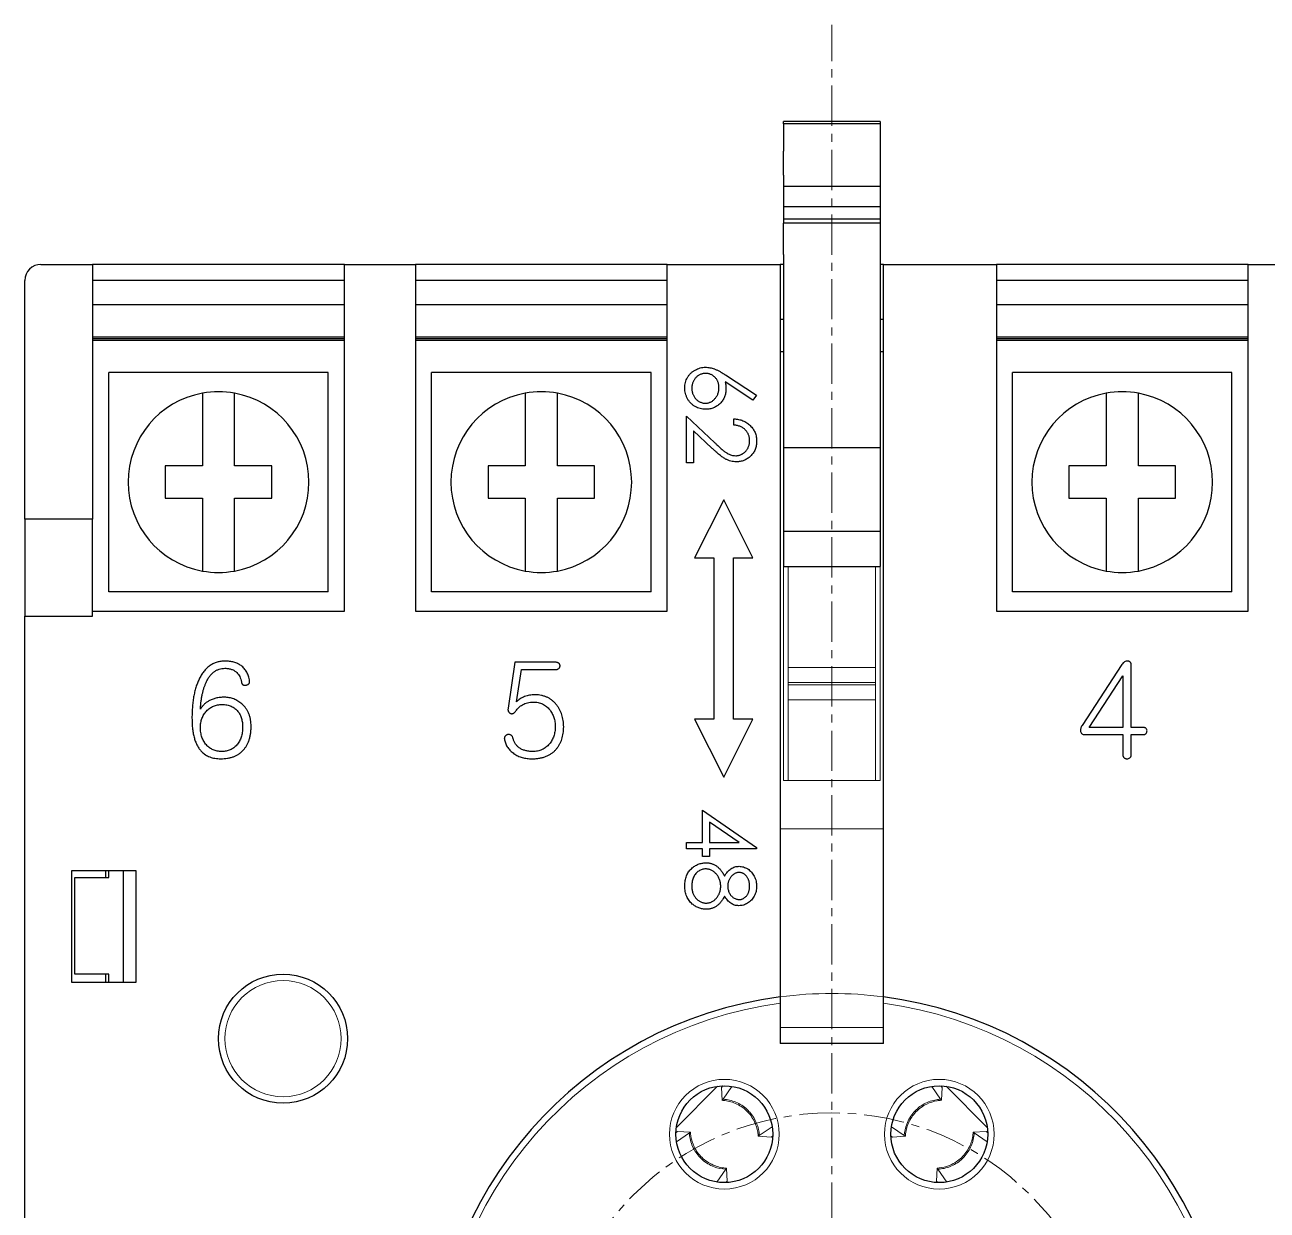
# Model space of a CAD drawing. Header units: millimetres. Extents: x 23 to 337, y 22 to 239.
# Drawn here: x 134.69 to 173.18, y 109.16 to 145.9 of the extents above; entities that cross this region are included whole.
import ezdxf

# ---------------------------------------------------------------- set-up
doc = ezdxf.new("R2010")
doc.units = ezdxf.units.MM
doc.linetypes.add('CENTER', pattern=[2, 1.25, -0.25, 0.25, -0.25])
for name, color, linetype, lineweight in [('Z_OM_CENTER', 4, 'CENTER', 13), ('Z_OM_OUTLINE', 7, 'Continuous', 30), ('Z_OM_THIN_LINE', 2, 'Continuous', 13)]:
    doc.layers.add(name, color=color, linetype=linetype, lineweight=lineweight)

msp = doc.modelspace()

# ---------------------------------------------------------------- linework, layer by layer
at = {"layer": 'Z_OM_CENTER'}
msp.add_line((159.688, 60.769), (159.688, 145.897), dxfattribs=at)
msp.add_circle((159.688, 103.473), 8.7, dxfattribs=at)
at = {"layer": 'Z_OM_OUTLINE'}
for p, q in [((161.188, 142.897), (158.188, 142.897)), ((158.188, 142.827), (158.188, 142.897)), ((161.188, 142.827), (158.188, 142.827)), ((158.188, 142.827), (158.188, 141.982)), ((161.188, 142.897), (161.188, 142.827)), ((161.188, 142.827), (161.188, 141.982)), ((158.188, 141.238), (158.188, 141.982)), ((161.188, 141.982), (161.188, 141.238)), ((158.188, 141.238), (158.188, 140.887)), ((161.188, 140.887), (158.188, 140.887)), ((158.188, 140.887), (158.188, 140.261)), ((161.188, 141.238), (161.188, 140.887)), ((161.188, 140.887), (161.188, 140.261)), ((161.188, 140.261), (158.188, 140.261)), ((158.188, 140.261), (158.188, 139.873)), ((161.188, 140.261), (161.188, 139.873)), ((161.188, 139.873), (158.188, 139.873)), ((158.188, 139.873), (158.188, 139.748)), ((161.188, 139.748), (158.188, 139.748)), ((158.188, 138.783), (158.188, 139.748)), ((161.188, 139.873), (161.188, 139.748)), ((161.188, 139.748), (161.188, 138.783)), ((158.188, 138.783), (158.188, 132.783)), ((161.188, 138.783), (161.188, 132.783)), ((135.188, 138.473), (136.788, 138.473)), ((136.788, 138.473), (136.788, 137.473)), ((144.588, 138.473), (136.788, 138.473)), ((144.588, 137.473), (144.588, 138.473)), ((144.588, 138.473), (146.788, 138.473)), ((146.788, 138.473), (146.788, 137.473)), ((154.588, 138.473), (146.788, 138.473)), ((154.588, 137.473), (154.588, 138.473)), ((154.588, 138.473), (158.088, 138.473)), ((158.088, 138.473), (158.088, 137.473)), ((158.188, 138.473), (158.088, 138.473)), ((161.288, 138.473), (161.188, 138.473)), ((161.288, 138.473), (164.788, 138.473)), ((161.288, 137.473), (161.288, 138.473)), ((164.788, 138.473), (164.788, 137.473)), ((172.588, 138.473), (164.788, 138.473)), ((172.588, 137.473), (172.588, 138.473)), ((172.588, 138.473), (174.788, 138.473)), ((134.688, 137.473), (134.688, 137.973)), ((144.588, 137.973), (136.788, 137.973)), ((154.588, 137.973), (146.788, 137.973)), ((172.588, 137.973), (164.788, 137.973)), ((134.688, 130.573), (134.688, 137.473)), ((136.788, 137.473), (136.788, 130.573)), ((144.588, 127.723), (144.588, 137.473)), ((146.788, 137.473), (146.788, 127.723)), ((154.588, 127.723), (154.588, 137.473)), ((158.088, 137.473), (158.088, 115.769)), ((161.288, 115.769), (161.288, 137.473)), ((164.788, 137.473), (164.788, 127.723)), ((172.588, 127.723), (172.588, 137.473)), ((144.588, 137.223), (136.788, 137.223)), ((154.588, 137.223), (146.788, 137.223)), ((172.588, 137.223), (164.788, 137.223)), ((158.088, 136.773), (158.188, 136.773)), ((161.188, 136.773), (161.288, 136.773)), ((136.788, 136.223), (144.588, 136.223)), ((136.788, 136.173), (144.588, 136.173)), ((136.788, 136.122), (144.588, 136.122)), ((146.788, 136.223), (154.588, 136.223)), ((146.788, 136.173), (154.588, 136.173)), ((146.788, 136.121), (154.588, 136.121)), ((164.788, 136.223), (172.588, 136.223)), ((164.788, 136.173), (172.588, 136.173)), ((164.788, 136.121), (172.588, 136.121)), ((158.088, 135.773), (158.188, 135.773)), ((161.188, 135.773), (161.288, 135.773)), ((137.288, 128.323), (137.288, 135.123)), ((144.088, 135.123), (137.288, 135.123)), ((144.088, 128.323), (144.088, 135.123)), ((147.288, 128.323), (147.288, 135.123)), ((154.088, 135.123), (147.288, 135.123)), ((154.088, 128.323), (154.088, 135.123)), ((165.286, 128.323), (165.286, 135.123)), ((172.086, 135.123), (165.286, 135.123)), ((172.086, 128.323), (172.086, 135.123)), ((157.244, 134.268), (156.389, 134.828)), ((156.393, 135.046), (157.359, 134.415)), ((157.359, 134.415), (157.244, 134.268)), ((155.188, 132.325), (155.188, 133.763)), ((155.188, 133.763), (156.064, 132.942)), ((156.653, 133.492), (156.653, 133.682)), ((140.188, 133.452), (140.188, 132.223)), ((141.188, 132.223), (141.188, 133.452)), ((150.188, 133.452), (150.188, 132.223)), ((151.188, 132.223), (151.188, 133.452)), ((155.97, 132.78), (155.405, 133.31)), ((155.405, 133.31), (155.405, 132.325)), ((168.186, 133.452), (168.186, 132.223)), ((169.186, 132.223), (169.186, 133.452)), ((161.188, 132.783), (158.188, 132.783)), ((158.188, 132.783), (158.188, 130.195)), ((161.188, 132.783), (161.188, 130.195)), ((139.038, 132.223), (139.038, 131.223)), ((140.188, 132.223), (139.038, 132.223)), ((142.338, 132.223), (141.188, 132.223)), ((142.338, 131.223), (142.338, 132.223)), ((150.188, 132.223), (149.038, 132.223)), ((149.038, 132.223), (149.038, 131.223)), ((152.338, 132.223), (151.188, 132.223)), ((152.338, 131.223), (152.338, 132.223)), ((155.405, 132.325), (155.188, 132.325)), ((167.036, 132.223), (167.036, 131.223)), ((168.186, 132.223), (167.036, 132.223)), ((170.336, 132.223), (169.186, 132.223)), ((170.336, 131.223), (170.336, 132.223)), ((139.038, 131.223), (140.188, 131.223)), ((140.188, 131.223), (140.188, 129.994)), ((141.188, 131.223), (142.338, 131.223)), ((141.188, 129.994), (141.188, 131.223)), ((149.038, 131.223), (150.188, 131.223)), ((150.188, 131.223), (150.188, 129.994)), ((151.188, 131.223), (152.338, 131.223)), ((151.188, 129.994), (151.188, 131.223)), ((156.338, 131.173), (155.438, 129.373)), ((157.238, 129.373), (156.338, 131.173)), ((167.036, 131.223), (168.186, 131.223)), ((168.186, 131.223), (168.186, 129.994)), ((169.186, 131.223), (170.336, 131.223)), ((169.186, 129.994), (169.186, 131.223)), ((134.688, 130.573), (134.688, 127.573)), ((136.788, 130.573), (134.688, 130.573)), ((136.788, 127.573), (136.788, 130.573)), ((161.188, 130.195), (158.188, 130.195)), ((158.188, 130.195), (158.188, 129.112)), ((161.188, 130.195), (161.188, 129.112)), ((155.438, 129.373), (156.038, 129.373)), ((156.038, 129.373), (156.038, 124.373)), ((156.638, 129.373), (157.238, 129.373)), ((156.638, 124.373), (156.638, 129.373)), ((158.188, 129.112), (161.188, 129.112)), ((144.088, 128.323), (137.288, 128.323)), ((154.088, 128.323), (147.288, 128.323)), ((172.086, 128.323), (165.286, 128.323)), ((134.688, 127.573), (136.788, 127.573)), ((134.688, 107.973), (134.688, 127.573)), ((136.788, 127.723), (144.588, 127.723)), ((146.788, 127.723), (154.588, 127.723)), ((164.788, 127.723), (172.588, 127.723)), ((149.868, 126.139), (149.661, 124.72)), ((151.137, 126.139), (149.868, 126.139)), ((149.923, 124.916), (150.074, 125.915)), ((150.074, 125.915), (151.137, 125.915)), ((168.674, 126.069), (167.44, 124.182)), ((168.967, 124.12), (168.967, 126.042)), ((167.658, 124.12), (168.705, 125.721)), ((168.705, 125.721), (168.705, 124.12)), ((156.038, 124.373), (155.438, 124.373)), ((155.438, 124.373), (156.338, 122.573)), ((156.338, 122.573), (157.238, 124.373)), ((157.238, 124.373), (156.638, 124.373)), ((168.705, 124.12), (167.658, 124.12)), ((169.348, 124.12), (168.967, 124.12)), ((167.522, 123.896), (168.705, 123.896)), ((168.705, 123.896), (168.705, 123.267)), ((168.967, 123.896), (169.336, 123.896)), ((168.967, 123.267), (168.967, 123.896)), ((155.677, 120.548), (155.677, 121.552)), ((155.677, 121.552), (157.359, 120.396)), ((156.813, 120.548), (155.894, 121.179)), ((155.894, 121.179), (155.894, 120.548)), ((155.188, 120.548), (155.677, 120.548)), ((155.188, 120.358), (155.188, 120.548)), ((155.894, 120.548), (156.813, 120.548)), ((155.677, 120.358), (155.188, 120.358)), ((155.677, 120.114), (155.677, 120.358)), ((155.894, 120.114), (155.677, 120.114)), ((157.359, 120.358), (155.894, 120.358)), ((155.894, 120.358), (155.894, 120.114)), ((157.359, 120.396), (157.359, 120.358)), ((136.138, 119.673), (136.138, 116.223)), ((138.138, 119.673), (136.138, 119.673)), ((136.238, 116.473), (136.238, 119.473)), ((136.238, 119.473), (137.288, 119.473)), ((137.188, 119.673), (137.188, 119.473)), ((137.288, 119.473), (137.288, 119.673)), ((137.738, 119.673), (137.738, 116.223)), ((138.138, 116.223), (138.138, 119.673)), ((137.288, 116.473), (136.238, 116.473)), ((137.188, 116.473), (137.188, 116.223)), ((137.288, 116.223), (137.288, 116.473)), ((136.138, 116.223), (138.138, 116.223)), ((158.088, 115.568), (158.088, 114.323)), ((161.288, 114.323), (161.288, 115.568)), ((161.288, 114.323), (158.088, 114.323))]:
    msp.add_line(p, q, dxfattribs=at)
for centre, radius in [((142.688, 114.473), 2), ((156.359, 111.511), 1.5), ((163.017, 111.511), 1.5)]:
    msp.add_circle(centre, radius, dxfattribs=at)
for centre, radius, start, end in [((135.188, 137.973), 0.5, 90, 180), ((140.688, 131.723), 2.8, 100.2866, 259.7134), ((140.688, 131.723), 2.8, 79.7134, 100.2866), ((140.688, 131.723), 2.8, 280.2866, 79.7134), ((150.688, 131.723), 2.8, 100.2866, 259.7134), ((150.688, 131.723), 2.8, 79.7134, 100.2866), ((150.688, 131.723), 2.8, 280.2866, 79.7134), ((168.686, 131.723), 2.8, 100.2866, 259.7134), ((168.686, 131.723), 2.8, 79.7134, 100.2866), ((168.686, 131.723), 2.8, 280.2866, 79.7134), ((140.688, 131.723), 2.8, 259.7134, 280.2866), ((150.688, 131.723), 2.8, 259.7134, 280.2866), ((168.686, 131.723), 2.8, 259.7134, 280.2866), ((159.688, 103.473), 12.4, 97.4137, 262.5863), ((159.688, 103.473), 12.4, 277.4137, 82.5863)]:
    msp.add_arc(centre, radius, start, end, dxfattribs=at)
for points, knots in [([(155.134, 134.642), (155.135, 134.67), (155.137, 134.727), (155.153, 134.81), (155.179, 134.89), (155.216, 134.965), (155.262, 135.036), (155.317, 135.099), (155.381, 135.154), (155.453, 135.2), (155.529, 135.237), (155.61, 135.263), (155.693, 135.28), (155.75, 135.282), (155.778, 135.283)], [0, 0, 0, 0, 0.084339, 0.167061, 0.249579, 0.33294, 0.416119, 0.49776, 0.580626, 0.664858, 0.749533, 0.832448, 0.915661, 1, 1, 1, 1]), ([(155.771, 135.093), (155.756, 135.093), (155.728, 135.092), (155.687, 135.085), (155.647, 135.075), (155.609, 135.06), (155.573, 135.04), (155.537, 135.018), (155.504, 134.99), (155.473, 134.958), (155.445, 134.924), (155.419, 134.887), (155.398, 134.849), (155.381, 134.809), (155.368, 134.767), (155.358, 134.724), (155.352, 134.678), (155.351, 134.647), (155.351, 134.632)], [0, 0, 0, 0, 0.061846, 0.121875, 0.180772, 0.239261, 0.298623, 0.358671, 0.420767, 0.485205, 0.550356, 0.613636, 0.676603, 0.739323, 0.802186, 0.866731, 0.932045, 1, 1, 1, 1]), ([(156.192, 134.648), (156.192, 134.664), (156.191, 134.696), (156.185, 134.742), (156.176, 134.786), (156.162, 134.828), (156.145, 134.867), (156.124, 134.904), (156.099, 134.938), (156.07, 134.97), (156.038, 134.999), (156.005, 135.024), (155.97, 135.045), (155.933, 135.063), (155.895, 135.076), (155.855, 135.086), (155.813, 135.092), (155.785, 135.093), (155.771, 135.093)], [0, 0, 0, 0, 0.070596, 0.138509, 0.203802, 0.266994, 0.329059, 0.391139, 0.453136, 0.515769, 0.577944, 0.638945, 0.698364, 0.757306, 0.816402, 0.876272, 0.93682, 1, 1, 1, 1]), ([(155.778, 135.283), (155.8, 135.282), (155.845, 135.281), (155.912, 135.271), (155.981, 135.254), (156.039, 135.236), (156.088, 135.217), (156.126, 135.2), (156.166, 135.181), (156.208, 135.159), (156.252, 135.135), (156.297, 135.107), (156.345, 135.078), (156.377, 135.057), (156.393, 135.046)], [0, 0, 0, 0, 0.097806, 0.199612, 0.305296, 0.415817, 0.474241, 0.537287, 0.603386, 0.674311, 0.74953, 0.828608, 0.912043, 1, 1, 1, 1]), ([(156.389, 134.828), (156.395, 134.79), (156.406, 134.718), (156.408, 134.644), (156.409, 134.608)], [0, 0, 0, 0, 0.512659, 1, 1, 1, 1]), ([(140.188, 134.478), (140.188, 134.478), (140.188, 134.476), (140.188, 134.435), (140.188, 134.283), (140.188, 134.031), (140.188, 133.74), (140.188, 133.539), (140.188, 133.452)], [0, 0, 0, 0, 0.0255, 0.200841, 0.411603, 0.62228, 0.835316, 1, 1, 1, 1]), ([(141.188, 133.452), (141.188, 133.541), (141.188, 133.751), (141.188, 134.054), (141.188, 134.296), (141.188, 134.449), (141.188, 134.468), (141.188, 134.478)], [0, 0, 0, 0, 0.168651, 0.396242, 0.614757, 0.799387, 1, 1, 1, 1]), ([(150.188, 134.478), (150.188, 134.478), (150.188, 134.476), (150.188, 134.435), (150.188, 134.283), (150.188, 134.031), (150.188, 133.74), (150.188, 133.539), (150.188, 133.452)], [0, 0, 0, 0, 0.0255, 0.200841, 0.411603, 0.62228, 0.835316, 1, 1, 1, 1]), ([(151.188, 133.452), (151.188, 133.541), (151.188, 133.751), (151.188, 134.054), (151.188, 134.296), (151.188, 134.449), (151.188, 134.468), (151.188, 134.478)], [0, 0, 0, 0, 0.168651, 0.396242, 0.614757, 0.799387, 1, 1, 1, 1]), ([(155.782, 133.98), (155.752, 133.981), (155.694, 133.984), (155.609, 134), (155.529, 134.027), (155.453, 134.064), (155.383, 134.111), (155.32, 134.167), (155.265, 134.232), (155.218, 134.305), (155.181, 134.385), (155.154, 134.468), (155.137, 134.554), (155.135, 134.612), (155.134, 134.642)], [0, 0, 0, 0, 0.085993, 0.169113, 0.250536, 0.331896, 0.41356, 0.494112, 0.576294, 0.660703, 0.74612, 0.83001, 0.914417, 1, 1, 1, 1]), ([(155.351, 134.632), (155.351, 134.616), (155.352, 134.585), (155.358, 134.54), (155.368, 134.496), (155.381, 134.454), (155.398, 134.414), (155.419, 134.376), (155.445, 134.339), (155.473, 134.305), (155.504, 134.273), (155.538, 134.246), (155.572, 134.222), (155.609, 134.204), (155.647, 134.189), (155.687, 134.178), (155.728, 134.172), (155.756, 134.171), (155.771, 134.17)], [0, 0, 0, 0, 0.067943, 0.133246, 0.19778, 0.260632, 0.323341, 0.386297, 0.450071, 0.51521, 0.579637, 0.641333, 0.701709, 0.76078, 0.819259, 0.878146, 0.938165, 1, 1, 1, 1]), ([(155.771, 134.17), (155.785, 134.171), (155.813, 134.171), (155.855, 134.179), (155.895, 134.189), (155.933, 134.205), (155.97, 134.224), (156.005, 134.249), (156.039, 134.277), (156.07, 134.31), (156.098, 134.346), (156.123, 134.384), (156.145, 134.423), (156.162, 134.465), (156.175, 134.508), (156.185, 134.553), (156.191, 134.6), (156.192, 134.632), (156.192, 134.648)], [0, 0, 0, 0, 0.061145, 0.120007, 0.178246, 0.236508, 0.294903, 0.354696, 0.416717, 0.480659, 0.545834, 0.609768, 0.672988, 0.73581, 0.799817, 0.86476, 0.93108, 1, 1, 1, 1]), ([(156.409, 134.608), (156.409, 134.587), (156.407, 134.544), (156.399, 134.482), (156.385, 134.423), (156.365, 134.366), (156.339, 134.311), (156.308, 134.258), (156.271, 134.209), (156.229, 134.162), (156.183, 134.12), (156.133, 134.082), (156.081, 134.051), (156.026, 134.025), (155.969, 134.005), (155.909, 133.991), (155.846, 133.982), (155.804, 133.981), (155.782, 133.98)], [0, 0, 0, 0, 0.065232, 0.128407, 0.19007, 0.250947, 0.311551, 0.372869, 0.435031, 0.49908, 0.5631, 0.62552, 0.686691, 0.747683, 0.80856, 0.87074, 0.93434, 1, 1, 1, 1]), ([(168.186, 134.478), (168.186, 134.478), (168.186, 134.476), (168.186, 134.435), (168.186, 134.283), (168.186, 134.031), (168.186, 133.74), (168.186, 133.539), (168.186, 133.452)], [0, 0, 0, 0, 0.0255, 0.200841, 0.411603, 0.62228, 0.835316, 1, 1, 1, 1]), ([(169.186, 133.452), (169.186, 133.541), (169.186, 133.751), (169.186, 134.054), (169.186, 134.296), (169.186, 134.449), (169.186, 134.468), (169.186, 134.478)], [0, 0, 0, 0, 0.168651, 0.396242, 0.614757, 0.799387, 1, 1, 1, 1]), ([(156.653, 133.682), (156.679, 133.681), (156.728, 133.678), (156.8, 133.667), (156.869, 133.651), (156.934, 133.627), (156.997, 133.599), (157.055, 133.564), (157.11, 133.524), (157.161, 133.477), (157.208, 133.427), (157.248, 133.374), (157.282, 133.317), (157.311, 133.258), (157.332, 133.195), (157.348, 133.13), (157.357, 133.062), (157.358, 133.015), (157.359, 132.992)], [0, 0, 0, 0, 0.068799, 0.135118, 0.199001, 0.261934, 0.323531, 0.385435, 0.447216, 0.510018, 0.572511, 0.633364, 0.693217, 0.752555, 0.812558, 0.873261, 0.935543, 1, 1, 1, 1]), ([(157.142, 133.001), (157.141, 133.018), (157.141, 133.05), (157.134, 133.098), (157.125, 133.144), (157.11, 133.187), (157.093, 133.229), (157.07, 133.267), (157.044, 133.304), (157.014, 133.339), (156.98, 133.371), (156.943, 133.4), (156.903, 133.424), (156.859, 133.446), (156.812, 133.462), (156.762, 133.476), (156.709, 133.487), (156.672, 133.49), (156.653, 133.492)], [0, 0, 0, 0, 0.064442, 0.126553, 0.186779, 0.245944, 0.30411, 0.361785, 0.420255, 0.479943, 0.540286, 0.600712, 0.661962, 0.724472, 0.788881, 0.856306, 0.926348, 1, 1, 1, 1]), ([(156.064, 132.942), (156.085, 132.922), (156.125, 132.884), (156.184, 132.83), (156.238, 132.781), (156.288, 132.738), (156.334, 132.699), (156.376, 132.667), (156.413, 132.64), (156.457, 132.611), (156.511, 132.584), (156.577, 132.559), (156.644, 132.545), (156.69, 132.543), (156.713, 132.542)], [0, 0, 0, 0, 0.110794, 0.212813, 0.306078, 0.390617, 0.467233, 0.534451, 0.593867, 0.644833, 0.736221, 0.825037, 0.911992, 1, 1, 1, 1]), ([(156.713, 132.542), (156.727, 132.543), (156.756, 132.543), (156.797, 132.55), (156.838, 132.56), (156.876, 132.575), (156.914, 132.594), (156.949, 132.617), (156.984, 132.644), (157.016, 132.675), (157.045, 132.709), (157.071, 132.745), (157.093, 132.783), (157.111, 132.823), (157.125, 132.865), (157.135, 132.909), (157.141, 132.954), (157.141, 132.986), (157.142, 133.001)], [0, 0, 0, 0, 0.061969, 0.122129, 0.180999, 0.240162, 0.299865, 0.359951, 0.421742, 0.486546, 0.551508, 0.614995, 0.67724, 0.739715, 0.803039, 0.866487, 0.931969, 1, 1, 1, 1]), ([(157.359, 132.992), (157.358, 132.968), (157.357, 132.923), (157.348, 132.856), (157.334, 132.793), (157.313, 132.733), (157.287, 132.676), (157.254, 132.624), (157.216, 132.574), (157.172, 132.528), (157.125, 132.487), (157.074, 132.451), (157.022, 132.421), (156.968, 132.395), (156.911, 132.376), (156.853, 132.362), (156.792, 132.354), (156.751, 132.353), (156.73, 132.352)], [0, 0, 0, 0, 0.06948, 0.136525, 0.200801, 0.263983, 0.325711, 0.387271, 0.449493, 0.512955, 0.576266, 0.637575, 0.697901, 0.757558, 0.816588, 0.876646, 0.937286, 1, 1, 1, 1]), ([(156.73, 132.352), (156.7, 132.353), (156.642, 132.355), (156.556, 132.373), (156.473, 132.4), (156.406, 132.432), (156.352, 132.465), (156.307, 132.495), (156.26, 132.53), (156.208, 132.57), (156.154, 132.615), (156.095, 132.665), (156.034, 132.721), (155.992, 132.76), (155.97, 132.78)], [0, 0, 0, 0, 0.098701, 0.195671, 0.29242, 0.391339, 0.444459, 0.504225, 0.570348, 0.642914, 0.72229, 0.807923, 0.90047, 1, 1, 1, 1]), ([(140.188, 129.994), (140.188, 129.957), (140.188, 129.797), (140.188, 129.524), (140.188, 129.232), (140.188, 129.038), (140.188, 128.972), (140.188, 128.969), (140.188, 128.968)], [0, 0, 0, 0, 0.069792, 0.302406, 0.524274, 0.739225, 0.950123, 1, 1, 1, 1]), ([(141.188, 128.968), (141.188, 128.97), (141.188, 128.978), (141.188, 129.07), (141.188, 129.277), (141.188, 129.564), (141.188, 129.817), (141.188, 129.963), (141.188, 129.994)], [0, 0, 0, 0, 0.097073, 0.305417, 0.514403, 0.725608, 0.940944, 1, 1, 1, 1]), ([(150.188, 129.994), (150.188, 129.957), (150.188, 129.797), (150.188, 129.524), (150.188, 129.232), (150.188, 129.038), (150.188, 128.972), (150.188, 128.969), (150.188, 128.968)], [0, 0, 0, 0, 0.069792, 0.302406, 0.524274, 0.739225, 0.950123, 1, 1, 1, 1]), ([(151.188, 128.968), (151.188, 128.97), (151.188, 128.978), (151.188, 129.07), (151.188, 129.277), (151.188, 129.564), (151.188, 129.817), (151.188, 129.963), (151.188, 129.994)], [0, 0, 0, 0, 0.097073, 0.305417, 0.514403, 0.725608, 0.940944, 1, 1, 1, 1]), ([(168.186, 129.994), (168.186, 129.957), (168.186, 129.797), (168.186, 129.524), (168.186, 129.232), (168.186, 129.038), (168.186, 128.972), (168.186, 128.969), (168.186, 128.968)], [0, 0, 0, 0, 0.069792, 0.302406, 0.524274, 0.739225, 0.950123, 1, 1, 1, 1]), ([(169.186, 128.968), (169.186, 128.97), (169.186, 128.978), (169.186, 129.07), (169.186, 129.277), (169.186, 129.564), (169.186, 129.817), (169.186, 129.963), (169.186, 129.994)], [0, 0, 0, 0, 0.097073, 0.305417, 0.514403, 0.725608, 0.940944, 1, 1, 1, 1]), ([(140.889, 126.176), (140.867, 126.176), (140.825, 126.175), (140.763, 126.169), (140.703, 126.158), (140.644, 126.144), (140.588, 126.125), (140.534, 126.102), (140.482, 126.075), (140.431, 126.044), (140.383, 126.008), (140.337, 125.969), (140.293, 125.925), (140.25, 125.878), (140.21, 125.826), (140.172, 125.769), (140.136, 125.709), (140.114, 125.667), (140.102, 125.645)], [0, 0, 0, 0, 0.063959, 0.125825, 0.186582, 0.245913, 0.304712, 0.36331, 0.421523, 0.480222, 0.539607, 0.599797, 0.66184, 0.724812, 0.790248, 0.857614, 0.92747, 1, 1, 1, 1]), ([(140.305, 125.517), (140.322, 125.552), (140.355, 125.618), (140.413, 125.707), (140.478, 125.782), (140.548, 125.845), (140.624, 125.892), (140.706, 125.928), (140.794, 125.948), (140.854, 125.951), (140.885, 125.952)], [0, 0, 0, 0, 0.149126, 0.287304, 0.414903, 0.535429, 0.65111, 0.765091, 0.880418, 1, 1, 1, 1]), ([(140.885, 125.952), (140.904, 125.952), (140.94, 125.951), (140.994, 125.944), (141.045, 125.935), (141.092, 125.921), (141.137, 125.903), (141.178, 125.881), (141.217, 125.855), (141.24, 125.834), (141.251, 125.824)], [0, 0, 0, 0, 0.142355, 0.276813, 0.406845, 0.530769, 0.651169, 0.767312, 0.884488, 1, 1, 1, 1]), ([(141.385, 126.036), (141.368, 126.047), (141.335, 126.069), (141.28, 126.098), (141.223, 126.122), (141.162, 126.142), (141.098, 126.157), (141.031, 126.169), (140.961, 126.175), (140.913, 126.176), (140.889, 126.176)], [0, 0, 0, 0, 0.115236, 0.232314, 0.351064, 0.47187, 0.596677, 0.726496, 0.860708, 1, 1, 1, 1]), ([(141.649, 125.562), (141.645, 125.587), (141.638, 125.637), (141.62, 125.708), (141.595, 125.775), (141.565, 125.837), (141.529, 125.894), (141.487, 125.947), (141.439, 125.994), (141.403, 126.022), (141.385, 126.036)], [0, 0, 0, 0, 0.137815, 0.269388, 0.395397, 0.518808, 0.638579, 0.757582, 0.878059, 1, 1, 1, 1]), ([(151.233, 126.107), (151.226, 126.112), (151.214, 126.122), (151.19, 126.132), (151.165, 126.138), (151.146, 126.139), (151.137, 126.139)], [0, 0, 0, 0, 0.235533, 0.471133, 0.727815, 1, 1, 1, 1]), ([(151.137, 125.915), (151.147, 125.915), (151.165, 125.916), (151.191, 125.923), (151.216, 125.934), (151.23, 125.945), (151.236, 125.951)], [0, 0, 0, 0, 0.2658055, 0.5123853, 0.7567022, 1, 1, 1, 1]), ([(151.268, 126.027), (151.268, 126.034), (151.267, 126.049), (151.26, 126.071), (151.249, 126.091), (151.238, 126.101), (151.233, 126.107)], [0, 0, 0, 0, 0.25367, 0.497236, 0.743622, 1, 1, 1, 1]), ([(151.236, 125.951), (151.241, 125.956), (151.251, 125.967), (151.261, 125.986), (151.268, 126.006), (151.268, 126.02), (151.268, 126.027)], [0, 0, 0, 0, 0.259861, 0.50393, 0.75062, 1, 1, 1, 1]), ([(168.856, 126.176), (168.838, 126.176), (168.803, 126.174), (168.753, 126.153), (168.708, 126.118), (168.685, 126.086), (168.674, 126.069)], [0, 0, 0, 0, 0.241099, 0.47415, 0.722044, 1, 1, 1, 1]), ([(168.967, 126.042), (168.967, 126.052), (168.966, 126.071), (168.961, 126.097), (168.952, 126.12), (168.94, 126.139), (168.924, 126.155), (168.904, 126.165), (168.881, 126.173), (168.865, 126.175), (168.856, 126.176)], [0, 0, 0, 0, 0.152088, 0.285787, 0.410181, 0.524126, 0.631503, 0.744863, 0.864425, 1, 1, 1, 1]), ([(140.102, 125.645), (140.083, 125.605), (140.044, 125.524), (139.997, 125.392), (139.956, 125.252), (139.923, 125.101), (139.897, 124.941), (139.879, 124.771), (139.868, 124.592), (139.866, 124.469), (139.866, 124.406)], [0, 0, 0, 0, 0.104548, 0.213612, 0.328369, 0.449206, 0.576591, 0.710517, 0.851708, 1, 1, 1, 1]), ([(140.128, 124.688), (140.13, 124.729), (140.135, 124.809), (140.148, 124.926), (140.165, 125.038), (140.184, 125.145), (140.209, 125.246), (140.237, 125.342), (140.268, 125.432), (140.293, 125.489), (140.305, 125.517)], [0, 0, 0, 0, 0.1441692, 0.2826311, 0.4148212, 0.5416064, 0.6635138, 0.7805282, 0.8922789, 1, 1, 1, 1]), ([(141.251, 125.824), (141.27, 125.805), (141.306, 125.766), (141.347, 125.695), (141.379, 125.614), (141.391, 125.556), (141.397, 125.526)], [0, 0, 0, 0, 0.234182, 0.473901, 0.726407, 1, 1, 1, 1]), ([(141.397, 125.526), (141.399, 125.517), (141.403, 125.499), (141.414, 125.476), (141.427, 125.457), (141.444, 125.443), (141.463, 125.431), (141.486, 125.427), (141.512, 125.425), (141.53, 125.427), (141.539, 125.429)], [0, 0, 0, 0, 0.142917, 0.2713388, 0.3874412, 0.4976992, 0.6100851, 0.7268401, 0.8557136, 1, 1, 1, 1]), ([(141.539, 125.429), (141.548, 125.431), (141.567, 125.435), (141.592, 125.444), (141.612, 125.458), (141.628, 125.473), (141.64, 125.492), (141.648, 125.513), (141.651, 125.536), (141.65, 125.553), (141.649, 125.562)], [0, 0, 0, 0, 0.151287, 0.287166, 0.408612, 0.52102, 0.631653, 0.74362, 0.864917, 1, 1, 1, 1]), ([(150.495, 125.13), (150.466, 125.129), (150.409, 125.128), (150.326, 125.116), (150.246, 125.101), (150.195, 125.083), (150.17, 125.074)], [0, 0, 0, 0, 0.260819, 0.512859, 0.75944, 1, 1, 1, 1]), ([(151.157, 124.822), (151.137, 124.847), (151.096, 124.895), (151.026, 124.958), (150.952, 125.012), (150.871, 125.055), (150.785, 125.088), (150.693, 125.112), (150.596, 125.127), (150.529, 125.129), (150.495, 125.13)], [0, 0, 0, 0, 0.1267565, 0.2496119, 0.3701132, 0.4908858, 0.6117691, 0.7361738, 0.8648863, 1, 1, 1, 1]), ([(140.385, 124.94), (140.359, 124.924), (140.307, 124.891), (140.237, 124.832), (140.177, 124.764), (140.144, 124.713), (140.128, 124.688)], [0, 0, 0, 0, 0.255635, 0.504609, 0.75101, 1, 1, 1, 1]), ([(140.316, 124.628), (140.332, 124.645), (140.364, 124.676), (140.418, 124.717), (140.474, 124.753), (140.533, 124.782), (140.596, 124.803), (140.661, 124.819), (140.73, 124.829), (140.777, 124.83), (140.801, 124.831)], [0, 0, 0, 0, 0.126837, 0.250005, 0.372298, 0.493566, 0.614848, 0.739302, 0.867019, 1, 1, 1, 1]), ([(140.874, 125.055), (140.85, 125.054), (140.804, 125.054), (140.737, 125.049), (140.672, 125.039), (140.609, 125.027), (140.55, 125.01), (140.492, 124.991), (140.437, 124.968), (140.402, 124.95), (140.385, 124.94)], [0, 0, 0, 0, 0.138276, 0.271155, 0.400342, 0.525951, 0.647796, 0.766914, 0.884593, 1, 1, 1, 1]), ([(140.801, 124.831), (140.827, 124.83), (140.877, 124.829), (140.95, 124.818), (141.019, 124.802), (141.083, 124.779), (141.142, 124.748), (141.197, 124.711), (141.247, 124.668), (141.275, 124.634), (141.29, 124.617)], [0, 0, 0, 0, 0.140567, 0.272714, 0.399733, 0.522322, 0.641326, 0.759927, 0.878122, 1, 1, 1, 1]), ([(141.413, 124.847), (141.393, 124.864), (141.353, 124.896), (141.29, 124.939), (141.226, 124.975), (141.159, 125.004), (141.091, 125.027), (141.02, 125.043), (140.947, 125.053), (140.898, 125.054), (140.874, 125.055)], [0, 0, 0, 0, 0.13161, 0.259174, 0.383585, 0.506712, 0.628697, 0.750578, 0.874244, 1, 1, 1, 1]), ([(141.698, 124.151), (141.697, 124.186), (141.695, 124.256), (141.681, 124.359), (141.659, 124.455), (141.628, 124.546), (141.588, 124.631), (141.538, 124.709), (141.481, 124.783), (141.435, 124.826), (141.413, 124.847)], [0, 0, 0, 0, 0.138519, 0.270524, 0.397871, 0.520363, 0.640458, 0.759406, 0.878745, 1, 1, 1, 1]), ([(149.661, 124.72), (149.659, 124.71), (149.656, 124.692), (149.655, 124.665), (149.659, 124.64), (149.666, 124.617), (149.677, 124.598), (149.691, 124.58), (149.709, 124.566), (149.724, 124.558), (149.731, 124.554)], [0, 0, 0, 0, 0.150093, 0.286877, 0.413004, 0.531472, 0.643222, 0.755129, 0.873522, 1, 1, 1, 1]), ([(149.902, 124.629), (149.915, 124.649), (149.942, 124.688), (149.99, 124.739), (150.044, 124.786), (150.084, 124.81), (150.104, 124.822)], [0, 0, 0, 0, 0.251949, 0.502221, 0.748748, 1, 1, 1, 1]), ([(150.17, 125.074), (150.147, 125.065), (150.101, 125.047), (150.037, 125.01), (149.976, 124.968), (149.94, 124.934), (149.923, 124.916)], [0, 0, 0, 0, 0.250708, 0.500277, 0.748188, 1, 1, 1, 1]), ([(150.104, 124.822), (150.13, 124.835), (150.181, 124.86), (150.263, 124.887), (150.35, 124.902), (150.409, 124.904), (150.438, 124.905)], [0, 0, 0, 0, 0.246462, 0.491852, 0.742581, 1, 1, 1, 1]), ([(150.438, 124.905), (150.464, 124.905), (150.515, 124.904), (150.589, 124.892), (150.66, 124.874), (150.726, 124.847), (150.788, 124.815), (150.845, 124.773), (150.9, 124.725), (150.932, 124.689), (150.948, 124.67)], [0, 0, 0, 0, 0.133754, 0.261771, 0.386542, 0.507434, 0.627874, 0.748867, 0.872679, 1, 1, 1, 1]), ([(151.381, 124.137), (151.38, 124.171), (151.379, 124.236), (151.368, 124.333), (151.351, 124.425), (151.326, 124.513), (151.295, 124.597), (151.256, 124.677), (151.211, 124.752), (151.176, 124.799), (151.157, 124.822)], [0, 0, 0, 0, 0.136772, 0.267885, 0.395691, 0.519481, 0.640677, 0.760811, 0.87952, 1, 1, 1, 1]), ([(139.866, 124.406), (139.867, 124.348), (139.868, 124.236), (139.882, 124.074), (139.905, 123.925), (139.937, 123.789), (139.978, 123.665), (140.029, 123.555), (140.088, 123.456), (140.137, 123.4), (140.161, 123.372)], [0, 0, 0, 0, 0.15829, 0.305924, 0.442375, 0.568978, 0.687359, 0.797355, 0.900808, 1, 1, 1, 1]), ([(140.128, 124.119), (140.128, 124.144), (140.129, 124.193), (140.138, 124.266), (140.152, 124.335), (140.174, 124.4), (140.2, 124.463), (140.233, 124.521), (140.271, 124.578), (140.301, 124.611), (140.316, 124.628)], [0, 0, 0, 0, 0.135453, 0.265464, 0.390996, 0.514431, 0.635257, 0.756428, 0.877204, 1, 1, 1, 1]), ([(141.29, 124.617), (141.302, 124.6), (141.326, 124.568), (141.355, 124.514), (141.38, 124.458), (141.4, 124.398), (141.417, 124.334), (141.427, 124.267), (141.435, 124.196), (141.436, 124.148), (141.436, 124.123)], [0, 0, 0, 0, 0.1153346, 0.2300968, 0.3483674, 0.468571, 0.5940146, 0.7239393, 0.8583668, 1, 1, 1, 1]), ([(149.731, 124.554), (149.739, 124.551), (149.753, 124.546), (149.777, 124.544), (149.799, 124.546), (149.821, 124.553), (149.842, 124.565), (149.863, 124.582), (149.884, 124.603), (149.896, 124.62), (149.902, 124.629)], [0, 0, 0, 0, 0.120141, 0.229286, 0.338431, 0.449539, 0.567175, 0.69745, 0.838895, 1, 1, 1, 1]), ([(150.948, 124.67), (150.962, 124.652), (150.989, 124.615), (151.023, 124.556), (151.053, 124.494), (151.077, 124.429), (151.096, 124.361), (151.11, 124.289), (151.117, 124.214), (151.118, 124.163), (151.119, 124.137)], [0, 0, 0, 0, 0.120217, 0.239097, 0.359536, 0.480692, 0.604885, 0.731998, 0.863728, 1, 1, 1, 1]), ([(140.312, 123.579), (140.297, 123.596), (140.268, 123.631), (140.23, 123.69), (140.198, 123.751), (140.173, 123.817), (140.152, 123.887), (140.138, 123.961), (140.129, 124.039), (140.128, 124.092), (140.128, 124.119)], [0, 0, 0, 0, 0.118055, 0.235089, 0.354495, 0.474814, 0.598841, 0.727092, 0.859926, 1, 1, 1, 1]), ([(141.436, 124.123), (141.435, 124.096), (141.434, 124.042), (141.426, 123.963), (141.411, 123.889), (141.392, 123.819), (141.367, 123.752), (141.335, 123.69), (141.299, 123.631), (141.27, 123.596), (141.255, 123.579)], [0, 0, 0, 0, 0.140501, 0.274669, 0.403566, 0.52777, 0.648171, 0.766189, 0.883046, 1, 1, 1, 1]), ([(141.445, 123.406), (141.466, 123.429), (141.506, 123.474), (141.558, 123.551), (141.601, 123.634), (141.637, 123.724), (141.664, 123.821), (141.684, 123.925), (141.695, 124.036), (141.697, 124.112), (141.698, 124.151)], [0, 0, 0, 0, 0.112624, 0.226453, 0.34256, 0.461992, 0.586393, 0.717082, 0.854891, 1, 1, 1, 1]), ([(151.119, 124.137), (151.118, 124.112), (151.117, 124.062), (151.109, 123.988), (151.094, 123.918), (151.074, 123.85), (151.049, 123.785), (151.018, 123.722), (150.981, 123.663), (150.952, 123.626), (150.938, 123.608)], [0, 0, 0, 0, 0.133088, 0.262779, 0.388175, 0.511835, 0.633611, 0.754848, 0.876624, 1, 1, 1, 1]), ([(151.16, 123.455), (151.178, 123.478), (151.213, 123.523), (151.258, 123.597), (151.296, 123.675), (151.326, 123.758), (151.351, 123.846), (151.368, 123.939), (151.379, 124.036), (151.38, 124.103), (151.381, 124.137)], [0, 0, 0, 0, 0.117389, 0.234208, 0.353138, 0.474172, 0.59856, 0.726838, 0.860173, 1, 1, 1, 1]), ([(167.44, 124.182), (167.431, 124.165), (167.412, 124.135), (167.397, 124.086), (167.39, 124.038), (167.394, 124.006), (167.397, 123.991)], [0, 0, 0, 0, 0.279117, 0.530721, 0.768583, 1, 1, 1, 1]), ([(167.397, 123.991), (167.401, 123.977), (167.409, 123.949), (167.438, 123.918), (167.477, 123.898), (167.507, 123.897), (167.522, 123.896)], [0, 0, 0, 0, 0.259641, 0.493287, 0.729103, 1, 1, 1, 1]), ([(169.336, 123.896), (169.345, 123.896), (169.361, 123.897), (169.385, 123.904), (169.406, 123.915), (169.417, 123.927), (169.422, 123.933)], [0, 0, 0, 0, 0.2674379, 0.5202258, 0.7559888, 1, 1, 1, 1]), ([(169.425, 124.087), (169.42, 124.093), (169.41, 124.103), (169.39, 124.112), (169.37, 124.12), (169.355, 124.12), (169.348, 124.12)], [0, 0, 0, 0, 0.252639, 0.49652, 0.743446, 1, 1, 1, 1]), ([(169.422, 123.933), (169.431, 123.944), (169.449, 123.967), (169.452, 123.995), (169.453, 124.01)], [0, 0, 0, 0, 0.502635, 1, 1, 1, 1]), ([(169.453, 124.01), (169.452, 124.024), (169.45, 124.053), (169.433, 124.076), (169.425, 124.087)], [0, 0, 0, 0, 0.509299, 1, 1, 1, 1]), ([(140.789, 123.372), (140.766, 123.373), (140.719, 123.375), (140.65, 123.384), (140.585, 123.401), (140.523, 123.423), (140.465, 123.452), (140.411, 123.488), (140.358, 123.529), (140.328, 123.562), (140.312, 123.579)], [0, 0, 0, 0, 0.133021, 0.261623, 0.386291, 0.507897, 0.62868, 0.749802, 0.872938, 1, 1, 1, 1]), ([(141.255, 123.579), (141.24, 123.562), (141.21, 123.53), (141.16, 123.488), (141.107, 123.452), (141.05, 123.423), (140.99, 123.4), (140.926, 123.384), (140.859, 123.375), (140.813, 123.373), (140.789, 123.372)], [0, 0, 0, 0, 0.12719, 0.249274, 0.370877, 0.492009, 0.61283, 0.737747, 0.865526, 1, 1, 1, 1]), ([(149.562, 123.839), (149.557, 123.832), (149.549, 123.816), (149.543, 123.79), (149.542, 123.762), (149.547, 123.743), (149.549, 123.733)], [0, 0, 0, 0, 0.238314, 0.478762, 0.729275, 1, 1, 1, 1]), ([(149.549, 123.733), (149.554, 123.712), (149.564, 123.669), (149.586, 123.608), (149.614, 123.549), (149.648, 123.494), (149.688, 123.442), (149.733, 123.393), (149.784, 123.347), (149.821, 123.32), (149.84, 123.306)], [0, 0, 0, 0, 0.125015, 0.248001, 0.37017, 0.491822, 0.613638, 0.739142, 0.867834, 1, 1, 1, 1]), ([(149.646, 123.896), (149.637, 123.893), (149.62, 123.889), (149.597, 123.876), (149.577, 123.86), (149.567, 123.846), (149.562, 123.839)], [0, 0, 0, 0, 0.259507, 0.508453, 0.74809, 1, 1, 1, 1]), ([(149.743, 123.884), (149.735, 123.887), (149.72, 123.894), (149.695, 123.9), (149.67, 123.9), (149.654, 123.897), (149.646, 123.896)], [0, 0, 0, 0, 0.254365, 0.50003, 0.745905, 1, 1, 1, 1]), ([(149.81, 123.794), (149.807, 123.804), (149.802, 123.824), (149.786, 123.849), (149.767, 123.87), (149.751, 123.879), (149.743, 123.884)], [0, 0, 0, 0, 0.276329, 0.528664, 0.763128, 1, 1, 1, 1]), ([(150.003, 123.491), (149.99, 123.501), (149.966, 123.52), (149.933, 123.553), (149.903, 123.587), (149.877, 123.624), (149.855, 123.663), (149.836, 123.704), (149.821, 123.748), (149.814, 123.778), (149.81, 123.794)], [0, 0, 0, 0, 0.129066, 0.25405, 0.378231, 0.50059, 0.621858, 0.745864, 0.870238, 1, 1, 1, 1]), ([(150.938, 123.608), (150.921, 123.589), (150.889, 123.552), (150.833, 123.504), (150.774, 123.463), (150.711, 123.43), (150.644, 123.404), (150.574, 123.386), (150.5, 123.374), (150.449, 123.373), (150.423, 123.372)], [0, 0, 0, 0, 0.127638, 0.251944, 0.374404, 0.494753, 0.615597, 0.739359, 0.867327, 1, 1, 1, 1]), ([(140.161, 123.372), (140.18, 123.354), (140.217, 123.319), (140.279, 123.273), (140.346, 123.234), (140.419, 123.203), (140.496, 123.178), (140.578, 123.161), (140.666, 123.15), (140.725, 123.149), (140.756, 123.148)], [0, 0, 0, 0, 0.118262, 0.235884, 0.353615, 0.473674, 0.597477, 0.725442, 0.859579, 1, 1, 1, 1]), ([(140.756, 123.148), (140.792, 123.149), (140.862, 123.15), (140.964, 123.163), (141.061, 123.182), (141.15, 123.211), (141.234, 123.247), (141.311, 123.292), (141.383, 123.344), (141.424, 123.385), (141.445, 123.406)], [0, 0, 0, 0, 0.1427919, 0.2779713, 0.4071536, 0.5310661, 0.6505747, 0.7673872, 0.883241, 1, 1, 1, 1]), ([(149.84, 123.306), (149.86, 123.294), (149.9, 123.268), (149.964, 123.236), (150.03, 123.209), (150.099, 123.187), (150.171, 123.169), (150.246, 123.157), (150.324, 123.149), (150.377, 123.149), (150.403, 123.148)], [0, 0, 0, 0, 0.120157, 0.239412, 0.35946, 0.48144, 0.606016, 0.733648, 0.865139, 1, 1, 1, 1]), ([(150.423, 123.372), (150.402, 123.373), (150.36, 123.373), (150.3, 123.379), (150.243, 123.389), (150.189, 123.401), (150.138, 123.418), (150.09, 123.438), (150.044, 123.462), (150.016, 123.481), (150.003, 123.491)], [0, 0, 0, 0, 0.142212, 0.278425, 0.407828, 0.533619, 0.653919, 0.771274, 0.886099, 1, 1, 1, 1]), ([(150.403, 123.148), (150.444, 123.149), (150.523, 123.15), (150.637, 123.166), (150.743, 123.189), (150.842, 123.223), (150.934, 123.265), (151.018, 123.319), (151.094, 123.382), (151.138, 123.431), (151.16, 123.455)], [0, 0, 0, 0, 0.14399, 0.279299, 0.408352, 0.531297, 0.65044, 0.767108, 0.883045, 1, 1, 1, 1]), ([(168.705, 123.267), (168.706, 123.258), (168.706, 123.241), (168.713, 123.216), (168.726, 123.195), (168.737, 123.185), (168.743, 123.179)], [0, 0, 0, 0, 0.273115, 0.520131, 0.76156, 1, 1, 1, 1]), ([(168.743, 123.179), (168.75, 123.174), (168.763, 123.165), (168.785, 123.155), (168.81, 123.149), (168.827, 123.148), (168.836, 123.148)], [0, 0, 0, 0, 0.240119, 0.483633, 0.736184, 1, 1, 1, 1]), ([(168.836, 123.148), (168.852, 123.149), (168.885, 123.152), (168.911, 123.17), (168.925, 123.179)], [0, 0, 0, 0, 0.501664, 1, 1, 1, 1]), ([(168.925, 123.179), (168.931, 123.185), (168.943, 123.197), (168.957, 123.218), (168.965, 123.242), (168.966, 123.258), (168.967, 123.267)], [0, 0, 0, 0, 0.259358, 0.503158, 0.747998, 1, 1, 1, 1]), ([(155.134, 119.207), (155.134, 119.236), (155.136, 119.291), (155.145, 119.372), (155.161, 119.447), (155.183, 119.517), (155.212, 119.581), (155.248, 119.64), (155.289, 119.695), (155.337, 119.742), (155.388, 119.785), (155.441, 119.822), (155.496, 119.853), (155.551, 119.879), (155.609, 119.899), (155.667, 119.913), (155.727, 119.922), (155.767, 119.923), (155.787, 119.924)], [0, 0, 0, 0, 0.078554, 0.152858, 0.223553, 0.290738, 0.355408, 0.418294, 0.48039, 0.543072, 0.604921, 0.664394, 0.721936, 0.778013, 0.833835, 0.888865, 0.944091, 1, 1, 1, 1]), ([(155.781, 119.734), (155.762, 119.733), (155.724, 119.731), (155.668, 119.718), (155.614, 119.697), (155.563, 119.668), (155.515, 119.632), (155.472, 119.588), (155.435, 119.538), (155.405, 119.481), (155.381, 119.419), (155.363, 119.352), (155.353, 119.28), (155.351, 119.231), (155.351, 119.205)], [0, 0, 0, 0, 0.0749255, 0.1491945, 0.2245771, 0.3027299, 0.3823548, 0.4612145, 0.542631, 0.6269606, 0.7143537, 0.8048319, 0.9000909, 1, 1, 1, 1]), ([(156.246, 119.193), (156.246, 119.212), (156.245, 119.249), (156.238, 119.303), (156.228, 119.355), (156.212, 119.404), (156.192, 119.451), (156.169, 119.496), (156.14, 119.539), (156.108, 119.578), (156.072, 119.615), (156.035, 119.646), (155.996, 119.673), (155.956, 119.695), (155.914, 119.712), (155.871, 119.725), (155.826, 119.732), (155.796, 119.733), (155.781, 119.734)], [0, 0, 0, 0, 0.071271, 0.139816, 0.206503, 0.271543, 0.336092, 0.399815, 0.464273, 0.529341, 0.593716, 0.655632, 0.7149, 0.772168, 0.828849, 0.885119, 0.942078, 1, 1, 1, 1]), ([(155.787, 119.924), (155.802, 119.923), (155.831, 119.923), (155.875, 119.918), (155.917, 119.91), (155.958, 119.9), (155.998, 119.885), (156.037, 119.868), (156.075, 119.849), (156.112, 119.825), (156.148, 119.799), (156.182, 119.768), (156.216, 119.734), (156.247, 119.695), (156.28, 119.654), (156.31, 119.608), (156.34, 119.559), (156.358, 119.524), (156.367, 119.506)], [0, 0, 0, 0, 0.0588485, 0.1163054, 0.1726599, 0.2287605, 0.2845557, 0.3407401, 0.3971085, 0.4542808, 0.5127523, 0.573448, 0.6364163, 0.7023888, 0.7715029, 0.844198, 0.9200767, 1, 1, 1, 1]), ([(156.367, 119.506), (156.381, 119.53), (156.407, 119.578), (156.454, 119.641), (156.506, 119.695), (156.562, 119.738), (156.622, 119.773), (156.685, 119.797), (156.75, 119.813), (156.794, 119.814), (156.816, 119.815)], [0, 0, 0, 0, 0.1458763, 0.2820157, 0.410969, 0.5347112, 0.6543962, 0.7701078, 0.884543, 1, 1, 1, 1]), ([(156.816, 119.815), (156.838, 119.814), (156.884, 119.812), (156.951, 119.796), (157.018, 119.77), (157.083, 119.734), (157.143, 119.69), (157.198, 119.636), (157.246, 119.575), (157.286, 119.507), (157.319, 119.434), (157.342, 119.357), (157.356, 119.277), (157.358, 119.222), (157.359, 119.195)], [0, 0, 0, 0, 0.0740604, 0.1488743, 0.2266737, 0.3081503, 0.3912005, 0.4739748, 0.5583406, 0.6454044, 0.733357, 0.8210873, 0.9092848, 1, 1, 1, 1]), ([(156.813, 119.625), (156.802, 119.625), (156.78, 119.624), (156.748, 119.618), (156.716, 119.607), (156.685, 119.593), (156.656, 119.575), (156.626, 119.553), (156.598, 119.526), (156.571, 119.497), (156.546, 119.464), (156.523, 119.431), (156.506, 119.395), (156.49, 119.358), (156.478, 119.32), (156.47, 119.28), (156.464, 119.239), (156.464, 119.212), (156.463, 119.198)], [0, 0, 0, 0, 0.054576, 0.10785, 0.16217, 0.217474, 0.274475, 0.334804, 0.398034, 0.465249, 0.53341, 0.600034, 0.665926, 0.731025, 0.796839, 0.863262, 0.930816, 1, 1, 1, 1]), ([(157.142, 119.205), (157.142, 119.22), (157.141, 119.249), (157.137, 119.292), (157.129, 119.332), (157.118, 119.371), (157.105, 119.408), (157.088, 119.442), (157.068, 119.475), (157.045, 119.506), (157.021, 119.534), (156.995, 119.558), (156.967, 119.579), (156.939, 119.596), (156.909, 119.609), (156.878, 119.618), (156.846, 119.624), (156.824, 119.625), (156.813, 119.625)], [0, 0, 0, 0, 0.075221, 0.147165, 0.216383, 0.283941, 0.350301, 0.414972, 0.479181, 0.544184, 0.607558, 0.667324, 0.725168, 0.781029, 0.834891, 0.889471, 0.944089, 1, 1, 1, 1]), ([(155.366, 118.646), (155.348, 118.662), (155.311, 118.696), (155.263, 118.753), (155.223, 118.816), (155.19, 118.884), (155.165, 118.958), (155.147, 119.036), (155.136, 119.12), (155.135, 119.178), (155.134, 119.207)], [0, 0, 0, 0, 0.119283, 0.237093, 0.354796, 0.474576, 0.59746, 0.724926, 0.858883, 1, 1, 1, 1]), ([(155.351, 119.205), (155.351, 119.185), (155.352, 119.147), (155.358, 119.091), (155.369, 119.038), (155.383, 118.987), (155.402, 118.94), (155.426, 118.896), (155.453, 118.855), (155.485, 118.818), (155.519, 118.785), (155.555, 118.756), (155.593, 118.731), (155.632, 118.711), (155.672, 118.695), (155.713, 118.683), (155.757, 118.676), (155.786, 118.676), (155.801, 118.675)], [0, 0, 0, 0, 0.076539, 0.149123, 0.218771, 0.28534, 0.350781, 0.414576, 0.477614, 0.540787, 0.602606, 0.662422, 0.720006, 0.775964, 0.831158, 0.886696, 0.942567, 1, 1, 1, 1]), ([(155.801, 118.675), (155.815, 118.676), (155.844, 118.677), (155.886, 118.684), (155.927, 118.696), (155.966, 118.713), (156.005, 118.734), (156.042, 118.76), (156.078, 118.791), (156.112, 118.827), (156.143, 118.865), (156.171, 118.906), (156.194, 118.949), (156.213, 118.994), (156.228, 119.041), (156.239, 119.09), (156.245, 119.141), (156.246, 119.175), (156.246, 119.193)], [0, 0, 0, 0, 0.057334, 0.113052, 0.169164, 0.225971, 0.283742, 0.343364, 0.406235, 0.471713, 0.538317, 0.603371, 0.667636, 0.732253, 0.797026, 0.863062, 0.930364, 1, 1, 1, 1]), ([(156.463, 119.198), (156.464, 119.18), (156.465, 119.144), (156.475, 119.091), (156.49, 119.04), (156.512, 118.991), (156.538, 118.945), (156.569, 118.903), (156.606, 118.868), (156.646, 118.838), (156.688, 118.814), (156.73, 118.796), (156.774, 118.786), (156.803, 118.784), (156.817, 118.784)], [0, 0, 0, 0, 0.089713, 0.178541, 0.266908, 0.356931, 0.445731, 0.530796, 0.614591, 0.698244, 0.779084, 0.855316, 0.928538, 1, 1, 1, 1]), ([(157.359, 119.195), (157.358, 119.168), (157.356, 119.115), (157.342, 119.037), (157.318, 118.962), (157.286, 118.891), (157.245, 118.825), (157.197, 118.766), (157.142, 118.714), (157.082, 118.672), (157.017, 118.637), (156.949, 118.612), (156.88, 118.597), (156.833, 118.595), (156.81, 118.594)], [0, 0, 0, 0, 0.0893862, 0.1762594, 0.2630042, 0.3498012, 0.4354314, 0.5192022, 0.601265, 0.684145, 0.7658684, 0.8449177, 0.9223003, 1, 1, 1, 1]), ([(156.817, 118.784), (156.827, 118.784), (156.847, 118.785), (156.877, 118.79), (156.906, 118.799), (156.934, 118.811), (156.962, 118.826), (156.989, 118.844), (157.015, 118.866), (157.041, 118.891), (157.065, 118.92), (157.085, 118.952), (157.103, 118.987), (157.117, 119.025), (157.128, 119.066), (157.136, 119.109), (157.141, 119.156), (157.142, 119.189), (157.142, 119.205)], [0, 0, 0, 0, 0.050877, 0.100984, 0.151695, 0.202988, 0.255805, 0.311371, 0.368807, 0.430023, 0.492497, 0.556592, 0.622183, 0.690346, 0.761503, 0.836437, 0.915529, 1, 1, 1, 1]), ([(155.805, 118.485), (155.784, 118.486), (155.744, 118.487), (155.684, 118.495), (155.626, 118.507), (155.57, 118.525), (155.516, 118.547), (155.464, 118.575), (155.413, 118.607), (155.382, 118.633), (155.366, 118.646)], [0, 0, 0, 0, 0.128164, 0.253685, 0.377344, 0.500524, 0.6229, 0.745827, 0.871389, 1, 1, 1, 1]), ([(156.367, 118.894), (156.358, 118.877), (156.341, 118.844), (156.312, 118.796), (156.283, 118.751), (156.252, 118.71), (156.221, 118.673), (156.189, 118.64), (156.156, 118.609), (156.121, 118.583), (156.086, 118.56), (156.049, 118.54), (156.011, 118.523), (155.972, 118.509), (155.932, 118.498), (155.89, 118.491), (155.848, 118.486), (155.819, 118.486), (155.805, 118.485)], [0, 0, 0, 0, 0.079014, 0.154585, 0.226862, 0.295893, 0.361596, 0.424657, 0.485332, 0.544011, 0.600974, 0.657857, 0.713988, 0.769479, 0.826138, 0.882891, 0.940704, 1, 1, 1, 1]), ([(156.81, 118.594), (156.787, 118.595), (156.742, 118.596), (156.676, 118.611), (156.615, 118.635), (156.557, 118.668), (156.503, 118.711), (156.453, 118.763), (156.407, 118.825), (156.381, 118.871), (156.367, 118.894)], [0, 0, 0, 0, 0.121933, 0.239469, 0.354795, 0.471503, 0.5923, 0.719236, 0.854858, 1, 1, 1, 1]), ([(158.088, 115.769), (158.088, 115.769), (158.088, 115.747), (158.088, 115.673), (158.088, 115.621), (158.088, 115.568)], [0, 0, 0, 0, 0.5, 0.5, 1, 1, 1, 1]), ([(161.288, 115.568), (161.288, 115.621), (161.288, 115.673), (161.288, 115.747), (161.288, 115.769), (161.288, 115.769)], [0, 0, 0, 0, 0.5, 0.5, 1, 1, 1, 1])]:
    msp.add_open_spline(points, degree=3, knots=knots, dxfattribs=at)
at = {"layer": 'Z_OM_THIN_LINE'}
for p, q in [((158.188, 129.112), (158.188, 122.473)), ((158.338, 125.973), (158.338, 129.112)), ((161.038, 129.112), (161.038, 125.973)), ((161.188, 122.473), (161.188, 129.112)), ((161.038, 125.973), (158.338, 125.973)), ((158.338, 125.973), (158.338, 125.51)), ((161.038, 125.973), (161.038, 125.51)), ((158.338, 125.51), (161.038, 125.51)), ((158.338, 125.436), (158.338, 125.51)), ((161.038, 125.51), (161.038, 125.436)), ((161.038, 125.436), (158.338, 125.436)), ((158.338, 125.436), (158.338, 124.973)), ((161.038, 125.436), (161.038, 124.973)), ((161.038, 124.973), (158.338, 124.973)), ((158.338, 122.473), (158.338, 124.973)), ((161.038, 124.973), (161.038, 122.473)), ((158.188, 122.473), (161.188, 122.473)), ((158.088, 120.973), (161.288, 120.973)), ((158.088, 114.823), (161.288, 114.823)), ((154.874, 111.723), (156.147, 112.996)), ((156.313, 113.01), (156.27, 112.962)), ((156.306, 113.01), (156.27, 112.962)), ((156.295, 112.56), (156.27, 112.962)), ((156.318, 112.594), (156.591, 112.993)), ((163.058, 112.594), (162.785, 112.993)), ((163.063, 113.01), (163.106, 112.962)), ((163.07, 113.01), (163.106, 112.962)), ((163.082, 112.569), (163.106, 112.962)), ((163.23, 112.996), (164.502, 111.723)), ((156.294, 112.569), (156.318, 112.594)), ((156.294, 112.562), (156.294, 112.569)), ((163.058, 112.594), (163.082, 112.569)), ((163.082, 112.569), (163.082, 112.562)), ((157.841, 111.743), (157.442, 111.47)), ((161.535, 111.743), (161.934, 111.47)), ((154.859, 111.556), (154.908, 111.599)), ((154.86, 111.563), (154.908, 111.599)), ((155.275, 111.552), (154.877, 111.279)), ((155.3, 111.575), (154.908, 111.599)), ((155.275, 111.552), (155.3, 111.575)), ((155.3, 111.575), (155.307, 111.575)), ((157.81, 111.422), (157.408, 111.446)), ((157.417, 111.446), (157.411, 111.446)), ((157.442, 111.47), (157.417, 111.446)), ((157.858, 111.465), (157.81, 111.422)), ((157.81, 111.422), (157.858, 111.458)), ((161.518, 111.465), (161.567, 111.422)), ((161.567, 111.422), (161.518, 111.458)), ((161.567, 111.422), (161.959, 111.446)), ((161.959, 111.446), (161.934, 111.47)), ((161.966, 111.446), (161.959, 111.446)), ((164.067, 111.575), (164.468, 111.599)), ((164.069, 111.575), (164.076, 111.575)), ((164.076, 111.575), (164.101, 111.552)), ((164.101, 111.552), (164.499, 111.279)), ((164.517, 111.556), (164.468, 111.599)), ((164.516, 111.563), (164.468, 111.599)), ((156.423, 110.459), (156.423, 110.452)), ((162.929, 110.06), (162.953, 110.461)), ((162.953, 110.452), (162.953, 110.459)), ((156.127, 110.029), (156.4, 110.427)), ((156.423, 110.452), (156.4, 110.427)), ((156.447, 110.06), (156.423, 110.452)), ((162.976, 110.427), (162.953, 110.452)), ((163.25, 110.029), (162.976, 110.427)), ((156.405, 110.011), (156.447, 110.06)), ((156.447, 110.06), (156.411, 110.012)), ((162.972, 110.011), (162.929, 110.06)), ((162.929, 110.06), (162.965, 110.012))]:
    msp.add_line(p, q, dxfattribs=at)
for centre, radius in [((142.688, 114.473), 1.8), ((156.359, 111.511), 1.7), ((163.017, 111.511), 1.7)]:
    msp.add_circle(centre, radius, dxfattribs=at)
for radius, start, end in [(12.4, 82.5863, 97.4137), (12.2, 97.5359, 262.4641), (12.2, 277.5359, 82.4641)]:
    msp.add_arc((159.688, 103.473), radius, start, end, dxfattribs=at)
for points, knots in [([(157.411, 111.446), (157.406, 111.491), (157.392, 111.645), (157.299, 111.93), (157.066, 112.253), (156.719, 112.484), (156.443, 112.552), (156.305, 112.562), (156.294, 112.562)], [0, 0, 0, 0, 0.078186, 0.272228, 0.514044, 0.755885, 0.981738, 1, 1, 1, 1]), ([(156.318, 112.594), (156.318, 112.594), (156.336, 112.593), (156.489, 112.581), (156.774, 112.503), (157.021, 112.328), (157.223, 112.113), (157.378, 111.861), (157.435, 111.598), (157.442, 111.47), (157.442, 111.47)], [0, 0, 0, 0, 0.000035, 0.031778, 0.265569, 0.499916, 0.544371, 0.776643, 0.999966, 1, 1, 1, 1]), ([(161.934, 111.47), (161.934, 111.47), (161.941, 111.59), (161.995, 111.854), (162.207, 112.205), (162.536, 112.469), (162.839, 112.572), (163.016, 112.592), (163.058, 112.594), (163.058, 112.594)], [0, 0, 0, 0, 0.000034, 0.209521, 0.458308, 0.692394, 0.926109, 0.999965, 1, 1, 1, 1]), ([(163.082, 112.562), (163.037, 112.558), (162.883, 112.544), (162.598, 112.451), (162.275, 112.218), (162.045, 111.871), (161.976, 111.595), (161.966, 111.457), (161.966, 111.446)], [0, 0, 0, 0, 0.078186, 0.272228, 0.514044, 0.755885, 0.981738, 1, 1, 1, 1]), ([(156.4, 110.427), (156.4, 110.427), (156.279, 110.434), (156.015, 110.489), (155.664, 110.7), (155.4, 111.029), (155.297, 111.332), (155.277, 111.509), (155.275, 111.552), (155.275, 111.552)], [0, 0, 0, 0, 0.000035, 0.209521, 0.458308, 0.692394, 0.926109, 0.999966, 1, 1, 1, 1]), ([(155.307, 111.575), (155.311, 111.531), (155.325, 111.376), (155.418, 111.091), (155.651, 110.768), (155.998, 110.538), (156.275, 110.469), (156.413, 110.46), (156.423, 110.459)], [0, 0, 0, 0, 0.0781862, 0.2722279, 0.5140442, 0.7558852, 0.9817385, 1, 1, 1, 1]), ([(162.953, 110.459), (162.997, 110.463), (163.152, 110.477), (163.437, 110.57), (163.76, 110.803), (163.99, 111.15), (164.059, 111.427), (164.068, 111.565), (164.069, 111.575)], [0, 0, 0, 0, 0.078186, 0.272228, 0.514044, 0.755885, 0.981738, 1, 1, 1, 1]), ([(164.101, 111.552), (164.101, 111.552), (164.1, 111.533), (164.088, 111.38), (164.01, 111.096), (163.835, 110.848), (163.619, 110.646), (163.368, 110.491), (163.105, 110.434), (162.976, 110.427), (162.976, 110.427)], [0, 0, 0, 0, 0.000034, 0.031778, 0.265569, 0.499916, 0.544371, 0.776643, 0.999965, 1, 1, 1, 1])]:
    msp.add_open_spline(points, degree=3, knots=knots, dxfattribs=at)

doc.saveas('drawing.dxf')
